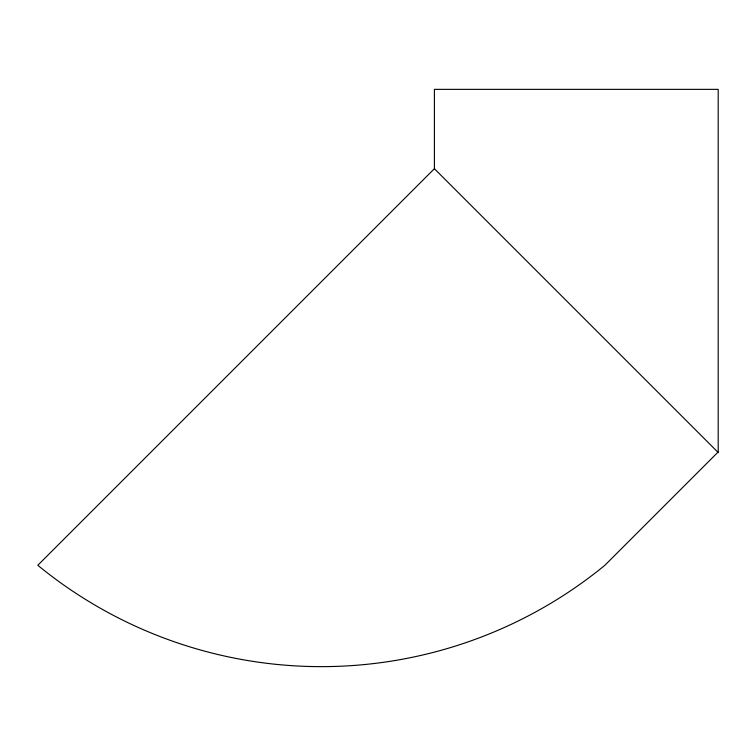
<?xml version="1.0" encoding="UTF-8"?>
<svg xmlns="http://www.w3.org/2000/svg" width="756" height="756" viewBox="0 0 756 756"><rect width="100%" height="100%" fill="white"/><g stroke="black" fill="none" stroke-linecap="round" stroke-linejoin="round"><path stroke-width="1.13" d="M434.398 168.692L718.2 452.494L718.2 89.359L434.398 89.359L434.398 168.692L37.8 565.29A447.306 447.306 0 0 0 604.876 565.29L718.02 452.145"/></g></svg>
